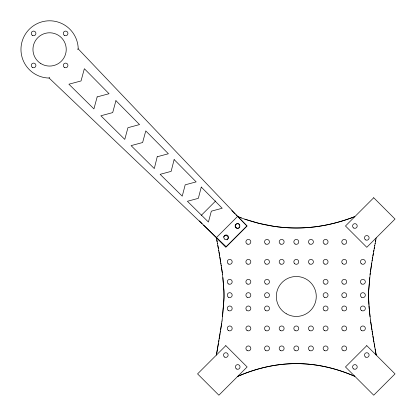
<?xml version="1.0" encoding="UTF-8"?>
<svg xmlns="http://www.w3.org/2000/svg" width="416" height="416" viewBox="0 0 416 416"><rect width="100%" height="100%" fill="white"/><g stroke="black" fill="none" stroke-linecap="round" stroke-linejoin="round"><path stroke-width="0.62" d="M369.699 277.597L368.67 291.112A136.037 136.037 0 0 0 368.618 297.726L369.21 308.745L370.49 320.148M222.55 316.742L223.985 297.71A136.032 136.032 0 0 0 223.928 291.091L222.903 277.581M370.048 274.654L372.263 259.745M222.113 320.133L223.912 300.451A136.516 136.516 0 0 0 223.902 290.358L222.539 274.55M370.276 272.901L368.696 290.378A136.526 136.526 0 0 0 368.69 300.466L368.888 304.476M221.863 321.968L222.128 320.044M221.889 321.812L216.403 355.061L218.426 343.658M370.469 271.461L371.732 263M221.629 323.679L220.693 329.945M220.319 332.311L220.511 331.11M220.121 333.549L219.222 338.988M372.091 260.801L373.391 253.152M372.481 258.456L372.689 257.223M218.707 342.04L218.972 340.486M372.908 255.944L374.78 245.471M373.63 251.815L373.896 250.323M374.176 248.773L374.468 247.156M374.702 245.887L375.18 243.303M375.102 243.703L376.199 237.879M375.45 241.852L375.814 239.918M49.405 77.256L49.088 78.036L226.148 246.688L246.86 225.976L78.224 48.906A28.631 28.631 0 0 0 49.426 20.795A28.631 28.631 0 0 0 20.966 49.254A28.631 28.631 0 0 0 49.078 78.052L49.088 78.036M201.198 215.42L215.706 200.918M216.502 237.505L237.676 216.33M78.224 48.906L77.428 49.234M318.271 226.387C330.803 224.552 343.091 221.166 354.89 216.575C343.242 221.109 331.12 224.463 318.755 226.314A151.757 151.757 0 0 1 273.842 226.325L259.194 223.413L244.806 219.175M241.374 217.958L237.708 216.575C249.506 221.166 261.794 224.552 274.326 226.387A151.684 151.684 0 0 0 318.271 226.398M231.738 210.605L234.952 213.819M235.872 214.739L247.125 225.992L225.82 247.296L203.544 225.02M199.41 220.886L202.166 223.642M216.788 239.918L217.152 241.852M216.403 237.879L217.495 243.698M217.422 243.303L218.79 250.806M217.823 245.466L218.426 248.768M375.102 348.967L376.199 355.061L372.908 336.18M218.707 250.318L222.347 273.078M218.972 251.805L219.695 255.939M374.176 343.663L374.78 347.121M373.896 342.046L370.708 321.828M219.913 257.213L220.693 261.908M372.481 333.559L372.689 334.849M372.091 331.12L372.278 332.322M220.865 262.985L221.031 264.035M371.909 329.93L370.469 320.06M221.192 265.054L221.343 266.042M221.577 267.597L222.55 274.638M370.048 316.758L368.971 305.781M239.897 226.788A2.33 2.33 0 0 1 239.205 227.776M238.872 228.01A2.33 2.33 0 0 1 235.628 227.037A2.33 2.33 0 0 1 236.787 223.85A2.33 2.33 0 0 1 239.897 225.191M223.631 237.084A2.33 2.33 0 0 1 226.985 235.862A2.33 2.33 0 0 1 227.604 239.377M227.318 239.668A2.33 2.33 0 0 1 226.985 239.897M157.232 156.754L154.3 168.568L131.082 145.626L142.62 142.532L145.777 130.889L168.376 153.764L157.232 156.754M174.122 159.578L171.142 171.371L160.129 174.325L182.239 196.165L185.193 184.829L196.16 181.886L174.122 159.578M201.271 187.06L198.338 198.349L187.403 201.271L208.426 222.04L211.338 211.167L222.212 208.255L201.271 187.06M97.162 96.907L93.912 108.909L68.905 84.204L81.032 80.948L84.349 68.713L109.054 93.72L97.162 96.907M115.924 100.667L112.689 112.601L100.859 115.773L124.774 139.396L127.946 127.696L139.547 124.582L115.924 100.667M225.82 345.644L197.574 373.896L218.878 395.2L247.125 366.954L225.82 345.644M373.724 197.74L345.478 225.992L366.782 247.296L395.028 219.05L373.724 197.74M366.782 345.644L345.478 366.954L373.724 395.2L395.028 373.896L366.782 345.644M241.202 374.894L237.708 376.366C250.546 370.786 264.098 366.761 277.982 364.874A135.803 135.803 0 0 1 314.621 364.863C328.505 366.766 342.056 370.781 354.89 376.366C341 370.318 326.258 366.111 311.184 364.447A135.444 135.444 0 0 0 281.008 364.494C267.332 366.049 253.932 369.684 241.202 374.894M40.825 63.575A16.645 16.645 0 0 0 66.232 49.951A16.645 16.645 0 0 0 41.73 34.757A16.645 16.645 0 0 0 40.825 63.575M224.812 239.184A2.33 2.33 0 0 0 228.467 237.479A2.33 2.33 0 0 0 225.16 235.16A2.33 2.33 0 0 0 224.812 239.184M236.111 227.885A2.33 2.33 0 0 0 239.767 226.179A2.33 2.33 0 0 0 236.46 223.865A2.33 2.33 0 0 0 236.111 227.885M64.267 35.329A2.33 2.33 0 0 0 67.928 33.623A2.33 2.33 0 0 0 64.62 31.309A2.33 2.33 0 0 0 64.267 35.329M32.256 35.329A2.33 2.33 0 0 0 35.911 33.623A2.33 2.33 0 0 0 32.604 31.309A2.33 2.33 0 0 0 32.256 35.329M32.256 67.34A2.33 2.33 0 0 0 35.911 65.634A2.33 2.33 0 0 0 32.604 63.32A2.33 2.33 0 0 0 32.256 67.34M64.267 67.34A2.33 2.33 0 0 0 67.928 65.634A2.33 2.33 0 0 0 64.62 63.32A2.33 2.33 0 0 0 64.267 67.34M353.725 368.971A2.33 2.33 0 0 0 357.219 366.954A2.33 2.33 0 0 0 353.725 364.936A2.33 2.33 0 0 0 353.725 368.971M343.008 350.537A2.465 2.465 0 0 0 346.7 348.405A2.465 2.465 0 0 0 343.008 346.273A2.465 2.465 0 0 0 343.008 350.537M365.617 357.079A2.33 2.33 0 0 0 369.112 355.061A2.33 2.33 0 0 0 365.617 353.044A2.33 2.33 0 0 0 365.617 357.079M361.65 330.564A2.465 2.465 0 0 0 365.342 328.432A2.465 2.465 0 0 0 361.65 326.295A2.465 2.465 0 0 0 361.65 330.564M365.617 239.897A2.33 2.33 0 0 0 369.112 237.879A2.33 2.33 0 0 0 365.617 235.862A2.33 2.33 0 0 0 365.617 239.897M343.008 244.01A2.465 2.465 0 0 0 346.7 241.873A2.465 2.465 0 0 0 343.008 239.741A2.465 2.465 0 0 0 343.008 244.01M353.725 228.01A2.33 2.33 0 0 0 357.219 225.992A2.33 2.33 0 0 0 353.725 223.974A2.33 2.33 0 0 0 353.725 228.01M361.296 263.739A2.465 2.465 0 0 0 365.305 262.278A2.465 2.465 0 0 0 362.04 259.532A2.465 2.465 0 0 0 361.296 263.739M247.13 244.01A2.465 2.465 0 0 0 250.827 241.873A2.465 2.465 0 0 0 247.13 239.741A2.465 2.465 0 0 0 247.13 244.01M228.488 263.983A2.465 2.465 0 0 0 232.185 261.851A2.465 2.465 0 0 0 228.488 259.714A2.465 2.465 0 0 0 228.488 263.983M247.13 263.983A2.465 2.465 0 0 0 250.827 261.851A2.465 2.465 0 0 0 247.13 259.714A2.465 2.465 0 0 0 247.13 263.983M265.772 263.983A2.465 2.465 0 0 0 269.469 261.851A2.465 2.465 0 0 0 265.772 259.714A2.465 2.465 0 0 0 265.772 263.983M247.13 283.956A2.465 2.465 0 0 0 250.827 281.824A2.465 2.465 0 0 0 247.13 279.692A2.465 2.465 0 0 0 247.13 283.956M265.772 283.956A2.465 2.465 0 0 0 269.469 281.824A2.465 2.465 0 0 0 265.772 279.692A2.465 2.465 0 0 0 265.772 283.956M247.13 297.274A2.465 2.465 0 0 0 250.827 295.142A2.465 2.465 0 0 0 247.13 293.004A2.465 2.465 0 0 0 247.13 297.274M265.772 297.274A2.465 2.465 0 0 0 269.469 295.142A2.465 2.465 0 0 0 265.772 293.004A2.465 2.465 0 0 0 265.772 297.274M246.776 310.341A2.465 2.465 0 0 0 250.786 308.885A2.465 2.465 0 0 0 247.52 306.14A2.465 2.465 0 0 0 246.776 310.341M265.424 310.341A2.465 2.465 0 0 0 269.433 308.885A2.465 2.465 0 0 0 266.162 306.14A2.465 2.465 0 0 0 265.424 310.341M247.13 330.564A2.465 2.465 0 0 0 250.827 328.432A2.465 2.465 0 0 0 247.13 326.295A2.465 2.465 0 0 0 247.13 330.564M265.772 330.564A2.465 2.465 0 0 0 269.469 328.432A2.465 2.465 0 0 0 265.772 326.295A2.465 2.465 0 0 0 265.772 330.564M247.13 350.537A2.465 2.465 0 0 0 250.827 348.405A2.465 2.465 0 0 0 247.13 346.273A2.465 2.465 0 0 0 247.13 350.537M265.424 350.293A2.465 2.465 0 0 0 269.433 348.832A2.465 2.465 0 0 0 266.162 346.091A2.465 2.465 0 0 0 265.424 350.293M224.656 357.079A2.33 2.33 0 0 0 228.15 355.061A2.33 2.33 0 0 0 224.656 353.044A2.33 2.33 0 0 0 224.656 357.079M236.543 368.971A2.33 2.33 0 0 0 240.037 366.954A2.33 2.33 0 0 0 236.543 364.936A2.33 2.33 0 0 0 236.543 368.971M228.488 330.564A2.465 2.465 0 0 0 232.185 328.432A2.465 2.465 0 0 0 228.488 326.295A2.465 2.465 0 0 0 228.488 330.564M286.312 313.768A19.973 19.973 0 0 0 316.274 296.473A19.973 19.973 0 0 0 286.312 279.172A19.973 19.973 0 0 0 286.312 313.768M294.715 263.739A2.465 2.465 0 0 0 298.724 262.278A2.465 2.465 0 0 0 295.459 259.532A2.465 2.465 0 0 0 294.715 263.739M280.42 263.983A2.465 2.465 0 0 0 284.118 261.851A2.465 2.465 0 0 0 280.42 259.714A2.465 2.465 0 0 0 280.42 263.983M280.42 244.01A2.465 2.465 0 0 0 284.118 241.873A2.465 2.465 0 0 0 280.42 239.741A2.465 2.465 0 0 0 280.42 244.01M265.772 244.01A2.465 2.465 0 0 0 269.469 241.873A2.465 2.465 0 0 0 265.772 239.741A2.465 2.465 0 0 0 265.772 244.01M280.42 330.564A2.465 2.465 0 0 0 284.118 328.432A2.465 2.465 0 0 0 280.42 326.295A2.465 2.465 0 0 0 280.42 330.564M295.069 330.564A2.465 2.465 0 0 0 298.766 328.432A2.465 2.465 0 0 0 295.069 326.295A2.465 2.465 0 0 0 295.069 330.564M280.42 350.537A2.465 2.465 0 0 0 284.118 348.405A2.465 2.465 0 0 0 280.42 346.273A2.465 2.465 0 0 0 280.42 350.537M295.069 350.537A2.465 2.465 0 0 0 298.766 348.405A2.465 2.465 0 0 0 295.069 346.273A2.465 2.465 0 0 0 295.069 350.537M309.717 330.564A2.465 2.465 0 0 0 313.409 328.432A2.465 2.465 0 0 0 309.717 326.295A2.465 2.465 0 0 0 309.717 330.564M324.012 310.341A2.465 2.465 0 0 0 328.021 308.885A2.465 2.465 0 0 0 324.75 306.14A2.465 2.465 0 0 0 324.012 310.341M324.366 330.564A2.465 2.465 0 0 0 328.058 328.432A2.465 2.465 0 0 0 324.366 326.295A2.465 2.465 0 0 0 324.366 330.564M309.717 350.537A2.465 2.465 0 0 0 313.409 348.405A2.465 2.465 0 0 0 309.717 346.273A2.465 2.465 0 0 0 309.717 350.537M324.366 350.537A2.465 2.465 0 0 0 328.058 348.405A2.465 2.465 0 0 0 324.366 346.273A2.465 2.465 0 0 0 324.366 350.537M324.366 297.274A2.465 2.465 0 0 0 328.058 295.142A2.465 2.465 0 0 0 324.366 293.004A2.465 2.465 0 0 0 324.366 297.274M324.366 283.956A2.465 2.465 0 0 0 328.058 281.824A2.465 2.465 0 0 0 324.366 279.692A2.465 2.465 0 0 0 324.366 283.956M309.717 263.983A2.465 2.465 0 0 0 313.409 261.851A2.465 2.465 0 0 0 309.717 259.714A2.465 2.465 0 0 0 309.717 263.983M309.717 244.01A2.465 2.465 0 0 0 313.409 241.873A2.465 2.465 0 0 0 309.717 239.741A2.465 2.465 0 0 0 309.717 244.01M295.069 244.01A2.465 2.465 0 0 0 298.766 241.873A2.465 2.465 0 0 0 295.069 239.741A2.465 2.465 0 0 0 295.069 244.01M228.134 310.341A2.465 2.465 0 0 0 232.144 308.885A2.465 2.465 0 0 0 228.878 306.14A2.465 2.465 0 0 0 228.134 310.341M343.008 330.564A2.465 2.465 0 0 0 346.7 328.432A2.465 2.465 0 0 0 343.008 326.295A2.465 2.465 0 0 0 343.008 330.564M324.366 244.01A2.465 2.465 0 0 0 328.058 241.873A2.465 2.465 0 0 0 324.366 239.741A2.465 2.465 0 0 0 324.366 244.01M324.366 263.983A2.465 2.465 0 0 0 328.058 261.851A2.465 2.465 0 0 0 324.366 259.714A2.465 2.465 0 0 0 324.366 263.983M342.654 263.739A2.465 2.465 0 0 0 346.663 262.278A2.465 2.465 0 0 0 343.398 259.532A2.465 2.465 0 0 0 342.654 263.739M343.008 283.956A2.465 2.465 0 0 0 346.7 281.824A2.465 2.465 0 0 0 343.008 279.692A2.465 2.465 0 0 0 343.008 283.956M343.008 297.274A2.465 2.465 0 0 0 346.7 295.142A2.465 2.465 0 0 0 343.008 293.004A2.465 2.465 0 0 0 343.008 297.274M342.654 310.341A2.465 2.465 0 0 0 346.663 308.885A2.465 2.465 0 0 0 343.398 306.14A2.465 2.465 0 0 0 342.654 310.341M361.65 283.956A2.465 2.465 0 0 0 365.342 281.824A2.465 2.465 0 0 0 361.65 279.692A2.465 2.465 0 0 0 361.65 283.956M361.65 297.274A2.465 2.465 0 0 0 365.342 295.142A2.465 2.465 0 0 0 361.65 293.004A2.465 2.465 0 0 0 361.65 297.274M361.296 310.341A2.465 2.465 0 0 0 365.305 308.885A2.465 2.465 0 0 0 362.04 306.14A2.465 2.465 0 0 0 361.296 310.341M228.488 297.274A2.465 2.465 0 0 0 232.185 295.142A2.465 2.465 0 0 0 228.488 293.004A2.465 2.465 0 0 0 228.488 297.274M228.488 283.956A2.465 2.465 0 0 0 232.185 281.824A2.465 2.465 0 0 0 228.488 279.692A2.465 2.465 0 0 0 228.488 283.956"/></g></svg>
